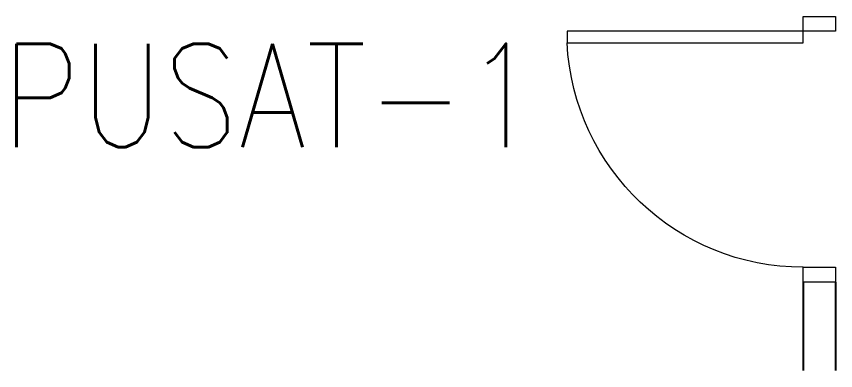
# Model space of a CAD drawing. Header units: inches. Extents: x -86208230 to 200276, y 9267 to 1246656.
# Drawn here: x 125180 to 127954, y 46601 to 47801 of the extents above; entities that cross this region are included whole.
import ezdxf
from ezdxf.enums import TextEntityAlignment as Align

# ---------------------------------------------------------------- set-up
doc = ezdxf.new("R2010")
doc.units = ezdxf.units.IN
doc.header["$MEASUREMENT"] = 0
doc.layers.add('DOOR', color=8, linetype='Continuous', lineweight=20)
doc.layers.add('t3', color=8, linetype='Continuous', lineweight=25)
doc.layers.add('partition', color=8, linetype='Continuous')
doc.styles.add('LAILA', font='romans.shx', dxfattribs={"width": 0.85})

# ---------------------------------------------------------------- blocks, each defined once
blk = doc.blocks.new('dr16')
at = {"layer": 'DOOR', "color": 1}
blk.add_line((-2409712.2, -909070.8), (-2409602.2, -909070.8), dxfattribs=at)
for points in [[(-2409712.2, -909070.8), (-2409602.2, -909070.8), (-2409602.2, -909020.8), (-2409712.2, -909020.8)], [(-2410511.2, -909830.8), (-2409712.2, -909830.8), (-2409712.2, -909870.8), (-2410511.2, -909870.8)], [(-2409712.2, -909920.8), (-2409602.2, -909920.8), (-2409602.2, -909870.8), (-2409712.2, -909870.8)]]:
    blk.add_lwpolyline(points, close=True, dxfattribs=at)
at = {"layer": 'DOOR', "color": 9}
blk.add_arc((-2409712.2, -909870.8), 800, 90, 177.134, dxfattribs=at)

msp = doc.modelspace()

# ---------------------------------------------------------------- linework, layer by layer
at = {"layer": 'partition'}
for p, q in [((127843.7, 46900.6), (127843.7, 46600.6)), ((127953.7, 46900.6), (127953.7, 46600.6))]:
    msp.add_line(p, q, dxfattribs=at)

# ---------------------------------------------------------------- block references
at = {"layer": 'DOOR', "xscale": -1, "rotation": 180}
msp.add_blockref('dr16', (2537555.9, -862120.1), dxfattribs=at)

# ---------------------------------------------------------------- texts
at = {"layer": 't3', "style": 'LAILA', "width": 0.85}
msp.add_text('PUSAT-1', height=350, dxfattribs=at).set_placement((125129.2, 47707.9), align=Align.TOP_LEFT)

doc.saveas('drawing.dxf')
